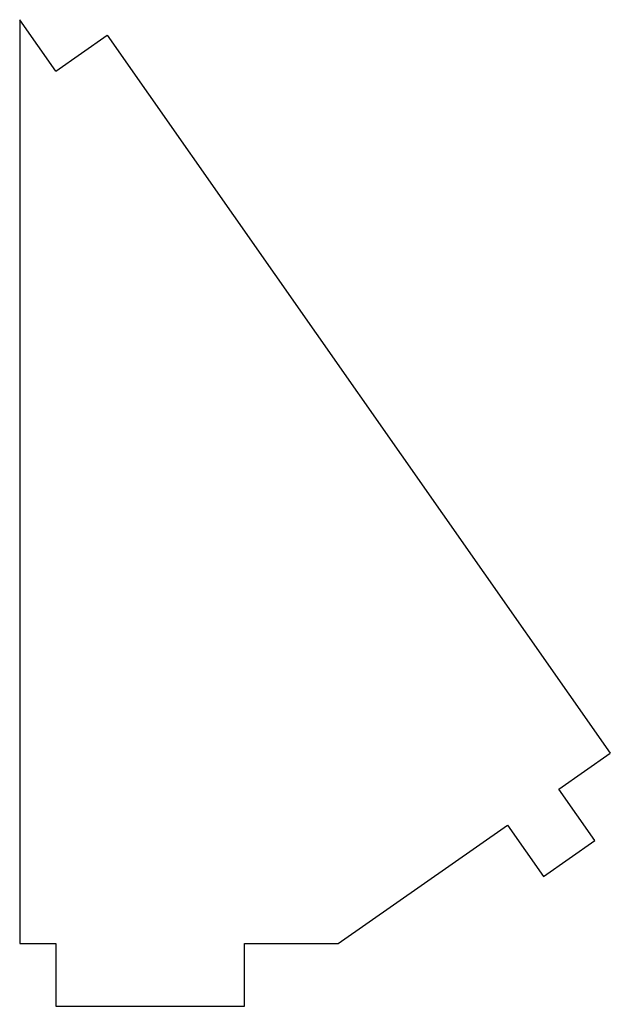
# Model space of a CAD drawing. Extents: x -62.9 to -15.8, y 4 to 82.8.
import ezdxf

# ---------------------------------------------------------------- set-up
doc = ezdxf.new("R2010")
doc.units = 0
doc.layers.add('VISIBLE', color=7, linetype='CONTINUOUS')

msp = doc.modelspace()

# ---------------------------------------------------------------- linework, layer by layer
at = {"layer": 'VISIBLE'}
for p, q in [((-60.075, 78.67), (-62.943, 82.766)), ((-62.943, 82.766), (-62.943, 9)), ((-60.075, 78.67), (-55.979, 81.538)), ((-55.979, 81.538), (-15.829, 24.198)), ((-19.925, 21.33), (-15.829, 24.198)), ((-17.057, 17.234), (-19.925, 21.33)), ((-37.537, 8.998), (-24.021, 18.462)), ((-24.021, 18.462), (-21.153, 14.366)), ((-21.153, 14.366), (-17.057, 17.234)), ((-62.943, 9), (-60.075, 9)), ((-60.075, 9), (-60.075, 3.998)), ((-45, 3.998), (-45, 8.998)), ((-45, 8.998), (-37.537, 8.998)), ((-60.075, 3.998), (-45, 3.998))]:
    msp.add_line(p, q, dxfattribs=at)

doc.saveas('drawing.dxf')
